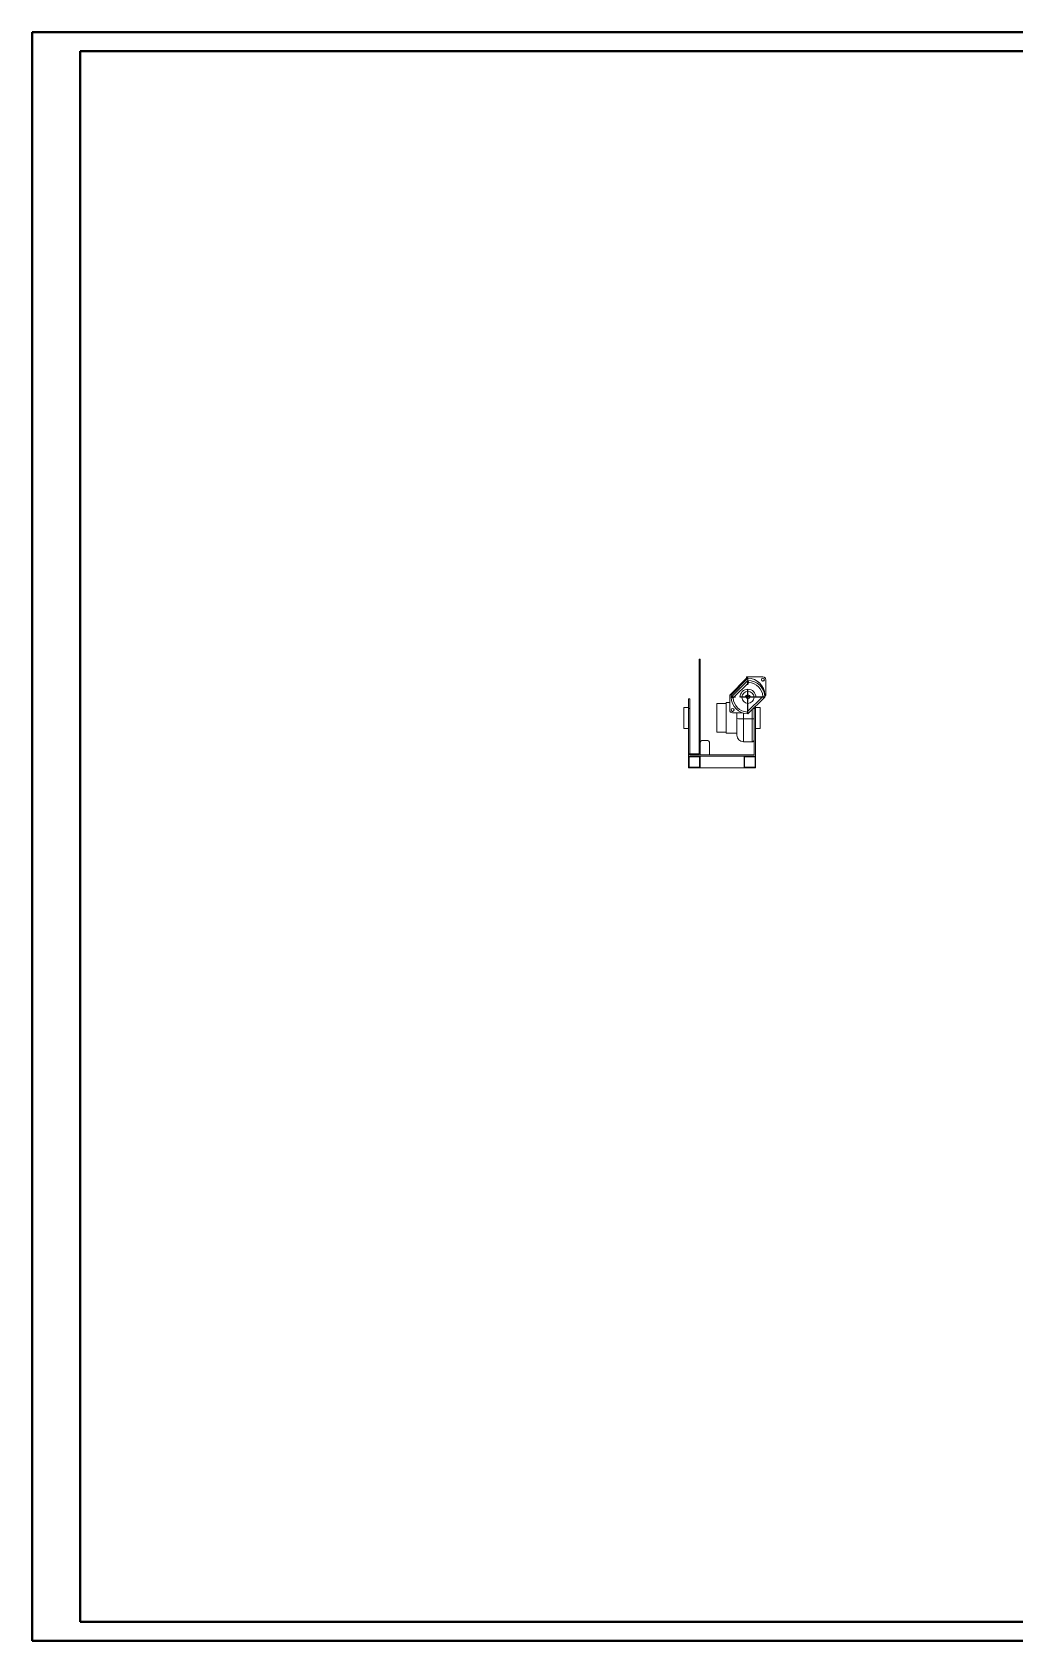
# Model space of a CAD drawing. Header units: millimetres. Extents: x 0 to 1189, y 0 to 841.
# Drawn here: x 0 to 514, y 0 to 841 of the extents above; entities that cross this region are included whole.
import ezdxf

# ---------------------------------------------------------------- set-up
doc = ezdxf.new("R2010")
doc.units = ezdxf.units.MM
doc.linetypes.add('CENTERX2', pattern=[20.32, 12.7, -2.54, 2.54, -2.54])

msp = doc.modelspace()

# ---------------------------------------------------------------- linework, layer by layer
at = {"color": 7, "linetype": 'Continuous', "lineweight": 40}
for p, q in [((0.08, 0.21), (0.08, 841.21)), ((0.08, 841.21), (1189.08, 841.21)), ((25.08, 10.21), (25.08, 831.21)), ((25.08, 831.21), (1179.08, 831.21)), ((25.08, 10.21), (1179.08, 10.21)), ((0.08, 0.21), (1189.08, 0.21))]:
    msp.add_line(p, q, dxfattribs=at)
at = {"color": 7, "linetype": 'Continuous', "lineweight": 15}
for p, q in [((348.59, 511.95), (348.59, 513.45)), ((348.59, 513.45), (349.09, 513.45)), ((349.09, 513.45), (349.09, 511.95)), ((349.09, 511.95), (348.59, 511.95)), ((348.59, 511.95), (348.59, 505.28)), ((348.59, 505.28), (349.09, 505.28)), ((348.59, 496.62), (348.59, 505.28)), ((349.09, 505.28), (349.09, 511.95)), ((349.09, 496.62), (349.09, 505.28)), ((349.09, 496.62), (348.59, 496.62)), ((348.59, 496.62), (348.59, 463.95)), ((349.09, 463.45), (349.09, 496.62)), ((364.61, 494.59), (374.18, 504.16)), ((364.61, 494.64), (373.41, 503.43)), ((374.15, 503.42), (365.4, 494.67)), ((365.4, 493.58), (374.15, 502.32)), ((374.55, 501.27), (366.41, 493.14)), ((373.41, 503.43), (374.18, 504.2)), ((373.41, 504.2), (374.18, 504.2)), ((373.41, 504.2), (373.41, 503.43)), ((374.15, 502.32), (374.15, 503.42)), ((374.18, 504.2), (374.18, 504.16)), ((374.18, 504.2), (375.78, 504.2)), ((374.18, 504.16), (381.98, 504.16)), ((375.78, 504.2), (381.98, 504.2)), ((381.98, 504.2), (381.98, 504.16)), ((383.48, 502.7), (383.48, 502.66)), ((383.48, 502.66), (383.48, 494.55)), ((343.09, 488.2), (340.59, 488.2)), ((340.59, 488.2), (340.59, 477.2)), ((343.09, 492.7), (343.84, 492.7)), ((343.09, 487.7), (343.09, 492.7)), ((343.84, 492.7), (343.84, 487.7)), ((362.84, 490.2), (357.84, 490.2)), ((357.84, 490.19), (357.84, 490.2)), ((357.84, 475.2), (357.84, 490.19)), ((364.61, 490.7), (362.84, 490.7)), ((362.84, 490.69), (362.84, 490.7)), ((362.84, 474.7), (362.84, 490.69)), ((364.61, 494.64), (364.61, 494.59)), ((364.61, 486.85), (364.61, 494.59)), ((365.4, 493.58), (365.4, 494.67)), ((369.98, 493.54), (369.98, 493.52)), ((372.84, 493.48), (372.84, 493.46)), ((373.74, 485.81), (381.89, 493.94)), ((374.15, 484.84), (382.9, 493.58)), ((375.46, 493.46), (375.46, 493.48)), ((377.34, 487.7), (377.34, 488.02)), ((378.09, 488.77), (378.09, 487.7)), ((380.59, 488.2), (378.09, 488.2)), ((378.31, 493.52), (378.31, 493.54)), ((380.59, 488.2), (380.59, 477.2)), ((382.9, 493.58), (382.9, 494.67)), ((383.48, 494.55), (382.9, 493.97)), ((343.84, 487.7), (343.09, 487.7)), ((343.09, 487.7), (343.09, 464)), ((343.84, 487.7), (343.84, 464)), ((371.19, 485.35), (366.11, 485.35)), ((368.34, 482.33), (368.34, 485.35)), ((368.34, 473.7), (368.34, 482.33)), ((376.34, 482.18), (371.84, 482.18)), ((377.34, 463.45), (377.34, 487.7)), ((378.09, 487.7), (377.34, 487.7)), ((378.09, 462.7), (378.09, 487.7)), ((340.59, 477.2), (343.09, 477.2)), ((357.84, 475.2), (362.84, 475.2)), ((362.84, 474.7), (368.34, 474.7)), ((378.09, 477.2), (380.59, 477.2)), ((348.59, 463.95), (343.07, 464)), ((343.07, 464), (343.09, 463.5)), ((343.09, 463.5), (349.09, 463.45)), ((343.09, 463.5), (343.09, 462.7)), ((343.09, 462.7), (343.09, 456.7)), ((349.09, 462.7), (343.09, 462.7)), ((343.84, 463.5), (343.84, 463.45)), ((343.84, 463.45), (349.09, 463.45)), ((354.09, 463.45), (349.09, 463.45)), ((349.09, 456.7), (349.09, 462.7)), ((349.09, 462.7), (372.09, 462.7)), ((352.59, 470.95), (350.59, 470.95)), ((354.09, 469.45), (354.09, 463.45)), ((354.09, 463.45), (377.34, 463.45)), ((371.84, 470.2), (376.34, 470.2)), ((372.09, 456.7), (372.09, 462.7)), ((372.09, 462.7), (378.09, 462.7)), ((378.09, 462.7), (378.09, 456.7)), ((343.09, 456.7), (349.09, 456.7)), ((343.34, 462.45), (343.34, 456.95)), ((348.84, 462.45), (343.34, 462.45)), ((343.34, 456.95), (348.84, 456.95)), ((348.84, 456.95), (348.84, 462.45)), ((372.09, 456.7), (349.09, 456.7)), ((378.09, 456.7), (372.09, 456.7)), ((372.34, 462.45), (377.84, 462.45)), ((372.34, 456.95), (372.34, 462.45)), ((377.84, 456.95), (372.34, 456.95)), ((377.84, 462.45), (377.84, 456.95))]:
    msp.add_line(p, q, dxfattribs=at)
at = {"color": 7, "linetype": 'CENTERX2'}
for p, q in [((374.15, 484.8), (374.15, 502.28)), ((382.9, 493.54), (365.4, 493.54))]:
    msp.add_line(p, q, dxfattribs=at)
at = {"color": 8, "linetype": 'Continuous', "lineweight": 15}
for p, q in [((371.84, 485.15), (371.84, 482.18)), ((371.84, 482.18), (371.84, 470.2)), ((376.34, 482.18), (376.34, 487.03)), ((376.34, 470.2), (376.34, 482.18))]:
    msp.add_line(p, q, dxfattribs=at)
at = {"color": 7, "linetype": 'Continuous', "lineweight": 15}
for centre, radius in [((374.15, 493.48), 3.16), ((381.98, 502.7), 0.75), ((374.15, 493.44), 0.811), ((366.11, 486.85), 0.75)]:
    msp.add_circle(centre, radius, dxfattribs=at)
for centre, radius, start, end in [((374.15, 493.54), 4.16, 89.97392, 179.9774), ((374.15, 493.52), 4.16, 89.97598, 179.97534), ((374.15, 494.67), 8.75, 0.02435, 90.02433), ((374.15, 493.58), 8.75, 0.02435, 90.02433), ((374.15, 493.54), 4.16, 0.02466, 90.02402), ((374.15, 493.52), 4.16, 0.0226, 90.02608), ((374.15, 493.54), 7.75, 3.01226, 87.03642), ((381.98, 502.75), 0.75, 181.6002, 270.02388), ((381.98, 502.7), 1.5, 0.02435, 90.02433), ((381.98, 502.66), 1.5, 0.02435, 90.02433), ((381.98, 502.75), 0.75, 269.97612, 358.3998), ((374.14, 493.59), 8.75, 180.02435, 270.02433), ((374.14, 493.54), 7.75, 183.01226, 267.03642), ((374.15, 493.48), 1.31, 89.97248, 179.97884), ((374.15, 493.46), 1.31, 89.97626, 179.97506), ((374.15, 493.48), 1.31, 0.02494, 90.02374), ((374.15, 493.46), 1.31, 0.02116, 90.02752), ((366.11, 486.85), 1.5, 180.02435, 270.02433), ((366.11, 486.89), 0.75, 181.61458, 358.38542), ((370.96, 503.53), 21.36, 262.93746, 272.34356), ((376.59, 488.28), 6.1, 267.65644, 277.06254), ((371.84, 473.7), 3.5, 180, 270), ((376.34, 471.2), 1, 270, 0), ((350.59, 469.45), 1.5, 90, 180), ((352.59, 469.45), 1.5, 0, 90)]:
    msp.add_arc(centre, radius, start, end, dxfattribs=at)
for points, knots in [([(374.55, 501.27), (374.55, 501.28), (374.53, 501.33), (374.49, 501.43), (374.43, 501.58), (374.37, 501.73), (374.32, 501.88), (374.27, 502), (374.23, 502.11), (374.19, 502.2), (374.17, 502.26), (374.15, 502.31), (374.15, 502.32), (374.15, 502.32)], [0, 0, 0, 0, 0.003164, 0.100374, 0.199399, 0.305038, 0.413262, 0.511747, 0.612661, 0.708143, 0.806192, 0.90168, 1, 1, 1, 1]), ([(365.4, 493.58), (365.4, 493.58), (365.41, 493.57), (365.44, 493.55), (365.5, 493.52), (365.59, 493.48), (365.69, 493.43), (365.81, 493.38), (365.95, 493.32), (366.1, 493.26), (366.25, 493.2), (366.35, 493.16), (366.41, 493.14), (366.41, 493.14)], [0, 0, 0, 0, 0.095476, 0.1938078, 0.2892631, 0.3873389, 0.4857912, 0.586738, 0.692346, 0.8006013, 0.8978019, 0.996836, 1, 1, 1, 1]), ([(381.89, 493.94), (381.89, 493.94), (381.94, 493.92), (382.04, 493.88), (382.19, 493.83), (382.34, 493.77), (382.48, 493.72), (382.61, 493.67), (382.71, 493.64), (382.79, 493.61), (382.85, 493.59), (382.89, 493.58), (382.89, 493.58), (382.9, 493.58)], [0, 0, 0, 0, 0.0032212, 0.1021881, 0.2030019, 0.3105494, 0.4207294, 0.5209935, 0.6237313, 0.7209389, 0.8207592, 0.9179723, 1, 1, 1, 1]), ([(374.15, 484.84), (374.15, 484.84), (374.14, 484.84), (374.13, 484.87), (374.1, 484.93), (374.07, 485), (374.03, 485.1), (373.98, 485.22), (373.92, 485.36), (373.86, 485.5), (373.8, 485.65), (373.76, 485.75), (373.74, 485.81), (373.74, 485.81)], [0, 0, 0, 0, 0.07913, 0.179239, 0.276419, 0.376267, 0.476499, 0.57927, 0.686786, 0.796998, 0.895955, 0.996779, 1, 1, 1, 1])]:
    msp.add_open_spline(points, degree=3, knots=knots, dxfattribs=at)

doc.saveas('drawing.dxf')
